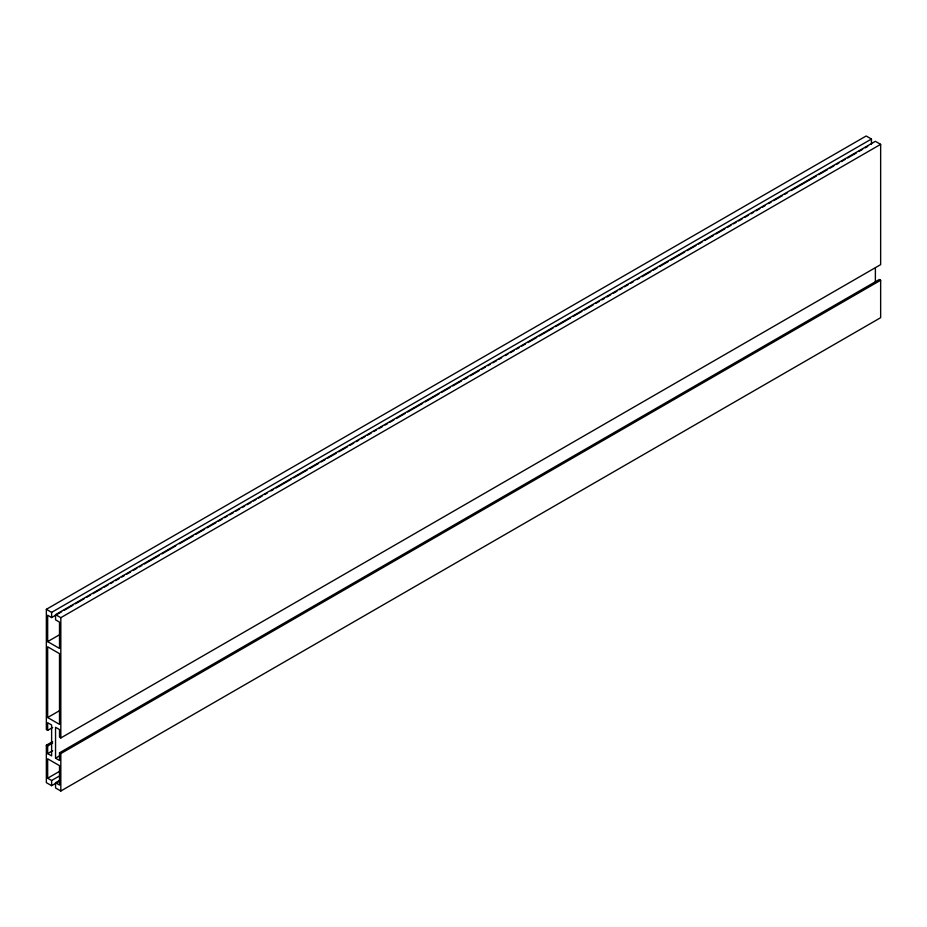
<?xml version="1.0" encoding="UTF-8"?>
<svg xmlns="http://www.w3.org/2000/svg" width="927" height="927" viewBox="0 0 927 927"><rect width="100%" height="100%" fill="white"/><g stroke="black" fill="none" stroke-linecap="round" stroke-linejoin="round"><path stroke-width="1.39" d="M52.677 727.475L47.659 730.372L46.35 729.607L46.35 609.317L866.177 135.991L871.45 139.038L871.45 144.241M46.35 609.317L51.622 612.365L871.45 139.038M61.645 611.774L51.622 617.567L47.659 615.273L47.659 641.611L59.513 648.448L59.513 622.121L55.55 619.827L55.55 614.636L875.378 141.31L880.65 144.345L880.65 264.635L60.823 737.962L59.513 737.208L59.513 729.572L55.55 727.278L55.55 758.17L59.513 760.453L59.513 752.805L879.341 279.479L880.65 280.244L880.65 317.683L60.823 791.009L55.55 787.962L55.55 782.759L59.305 780.592M64.16 610.325L72.932 605.261M75.435 603.813L84.218 598.749M86.721 597.301L90.475 595.122M92.99 593.674L101.761 588.61M104.264 587.162L108.03 584.995M110.533 583.547L113.048 582.098M115.551 580.65L119.316 578.483M121.819 577.034L124.322 575.586M126.837 574.137L130.591 571.971M133.106 570.522L136.86 568.344M139.374 566.907L141.877 565.458M144.38 564.01L159.421 555.319M161.935 553.871L175.724 545.91M179.479 543.743L193.268 535.783M195.782 534.334L204.554 529.271M207.057 527.822L215.84 522.758M218.343 521.31L222.109 519.132M224.612 517.683L227.115 516.235M229.629 514.786L233.384 512.619M235.898 511.171L239.653 509.004M242.156 507.556L244.67 506.107M247.173 504.659L250.939 502.492M253.442 501.043L255.956 499.595M258.459 498.147L262.214 495.98M264.728 494.531L267.231 493.083M270.997 490.904L273.5 489.456M276.003 488.019L291.055 479.329M293.558 477.88L307.347 469.919M309.85 468.471L318.633 463.407M321.136 461.959L324.902 459.792M327.405 458.344L336.177 453.28M338.691 451.831L347.463 446.756M349.966 445.308L353.732 443.141M356.235 441.692L358.737 440.244M361.252 438.795L365.006 436.629M367.521 435.18L371.275 433.013M373.79 431.565L376.292 430.116M378.795 428.668L382.561 426.501M385.064 425.053L387.579 423.604M390.082 422.156L393.848 419.977M396.35 418.54L405.122 413.465M407.637 412.017L422.677 403.338M425.18 401.889L438.969 393.929M441.484 392.48L450.255 387.416M452.758 385.968L461.53 380.904M464.045 379.456L467.799 377.277M470.313 375.829L479.085 370.765M481.588 369.317L485.354 367.15M487.857 365.702L490.371 364.253M492.874 362.805L496.64 360.638M499.143 359.189L501.646 357.741M505.412 355.574L507.915 354.126M510.429 352.677L514.184 350.499M516.687 349.05L519.201 347.613M521.704 346.165L525.47 343.987M527.973 342.538L536.745 337.474M539.259 336.026L553.048 328.065M555.551 326.617L570.592 317.938M573.106 316.489L581.878 311.426M584.381 309.977L593.164 304.913M595.667 303.465L599.433 301.287M601.936 299.838L604.439 298.39M606.953 296.941L610.708 294.774M613.222 293.326L616.976 291.159M619.479 289.711L621.994 288.262M624.497 286.814L628.263 284.647M630.766 283.198L633.268 281.75M637.034 279.572L639.537 278.135M642.052 276.686L650.824 271.611M653.326 270.163L657.092 267.996M659.595 266.547L668.379 261.484M670.881 260.035L684.671 252.074M687.174 250.626L695.957 245.562M698.46 244.114L702.214 241.947M704.729 240.499L713.5 235.423M716.003 233.986L724.787 228.911M727.289 227.463L731.055 225.296M733.558 223.847L736.061 222.399M738.576 220.95L742.33 218.784M744.844 217.335L748.599 215.168M751.113 213.72L753.616 212.271M756.119 210.823L759.885 208.656M762.388 207.208L764.902 205.759M768.657 203.581L771.171 202.132M773.674 200.684L782.446 195.62M784.96 194.172L787.463 192.723M791.218 190.556L816.293 176.084M818.796 174.635L827.579 169.571M830.082 168.123L833.848 165.945M836.351 164.508L838.854 163.059M841.368 161.611L845.123 159.432M847.637 157.984L856.409 152.92M858.912 151.472L862.678 149.305M865.181 147.856L867.695 146.408M55.55 614.636L60.823 617.672L880.65 144.345M47.659 641.611L60.197 634.369M47.659 717.521L59.513 724.369L59.513 653.651L47.659 646.803L47.659 717.521L60.197 710.291M60.394 780.627L51.622 785.69L46.35 782.655L46.35 745.215L52.619 741.588M46.35 745.215L47.659 745.968L52.677 743.072M47.659 745.968L47.659 753.616L52.677 750.719M59.513 752.805L60.823 753.57L880.65 280.244M55.55 758.17L59.305 755.992M55.55 782.759L59.513 785.053L59.513 765.656L47.659 758.807L47.659 778.205L60.197 770.974M47.659 778.205L51.622 780.499L60.394 775.424M47.659 753.616L51.622 755.899L51.622 725.007L47.659 722.724L47.659 730.372M875.378 267.996L875.378 282.028M60.823 617.672L60.823 737.962M60.823 753.57L60.823 791.009M51.622 612.365L51.622 617.567M51.622 780.499L51.622 785.69"/></g></svg>
